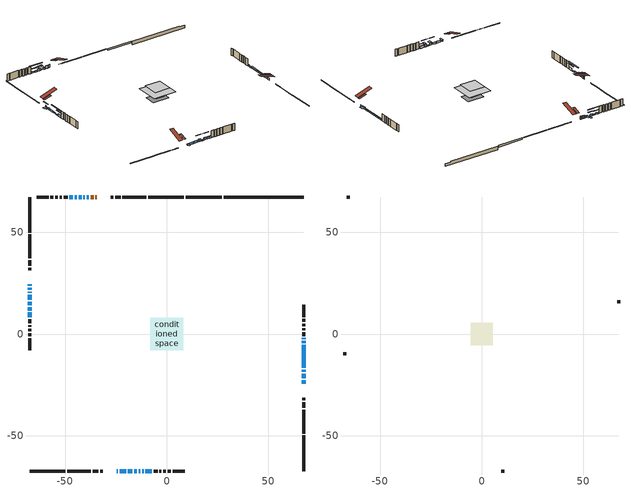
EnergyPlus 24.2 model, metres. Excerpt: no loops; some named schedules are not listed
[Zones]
conditioned space
 floor outside (Floor1 construction): -1.01,-1.01 -1.01,1.01 1.01,1.01 1.01,-1.01 z0.73
 floor adiabatic (Floor3 construction): -3.04,-3.04 -3.04,3.04 3.04,3.04 3.04,-3.04 z0.73
 floor adiabatic (AdiabaticFloorConstruction): -8.07,-8.07 -8.07,8.07 8.07,8.07 8.07,-8.07 z3.17
 floor foundation (Slab1 construction): -5.82,-4.01 -5.82,4.01 5.82,4.01 5.82,-4.01 z-1.92
 floor foundation (Slab2 construction): -3.04,-3.04 -3.04,3.04 3.04,3.04 3.04,-3.04 z-0.37
 wall outside (RimJoist1 construction): 8.34,67.34 -9.16,67.34 / -67.34,-67.34 -49.85,-67.34 / -67.34,67.34 -67.34,49.85 / 67.34,-67.34 67.34,-49.85 z0.73:1.03
 wall outside (RimJoist2 construction): -10.09,67.34 -21.76,67.34 / -48.92,-67.34 -37.25,-67.34 / -67.34,48.92 -67.34,37.25 / 67.34,-48.92 67.34,-37.25 z0.73:1.03
 wall outside (RimJoist4 construction): -22.68,67.34 -25.4,67.34 / -36.32,-67.34 -33.6,-67.34 / -67.34,36.32 -67.34,33.6 / 67.34,-36.32 67.34,-33.6 z0.73:1.03
 wall outside (RimJoist6 construction): -26.33,67.34 -27.58,67.34 / -32.68,-67.34 -31.43,-67.34 / -67.34,32.68 -67.34,31.43 / 67.34,-32.68 67.34,-31.43 z0.73:1.03
 wall outside (AdiabaticWallConstruction 1): -34.45,67.34 -35.06,67.34 / -35.99,67.34 -37.37,67.34 z0.73:2.76
 wall outside (AdiabaticWallConstruction): -24.56,-67.34 -23.99,-67.34 / -67.34,15.91 -67.34,14.18 / -46.2,67.34 -47.83,67.34 z0.73:1.65; -23.07,-67.34 -20,-67.34 / 67.34,-24.55 67.34,-22.65 / -19.07,-67.34 -16.88,-67.34 / -41.9,67.34 -43.23,67.34 / 67.34,-4.43 67.34,-3.39 / 67.34,-2.46 67.34,-1.92 z0.73:1.95; -67.34,24.55 -67.34,23.74 z0.73:2.26; -67.34,22.81 -67.34,21.74 z0.73:1.8; -38.29,67.34 -39.26,67.34 z0.73:1.75; -40.19,67.34 -40.98,67.34 z0.73:1.04; 67.34,-21.72 67.34,-19.56 z0.73:2.13; -67.34,20.82 -67.34,20.2 z0.73:2.1; -67.34,19.28 -67.34,16.84 z0.73:1.7; 67.34,-18.63 67.34,-17.56 / -44.16,67.34 -45.28,67.34 z0.73:1.49; 67.34,-16.64 67.34,-5.36 z0.73:1.57; -15.95,-67.34 -14.73,-67.34 / -12.01,-67.34 -11.4,-67.34 z0.73:2.36; -67.34,13.26 -67.34,11.53 / -13.81,-67.34 -12.94,-67.34 z0.73:1.39; -10.48,-67.34 -7.43,-67.34 z0.73:2.2; -67.34,10.6 -67.34,8.21 z0.73:2.25
 wall outside (Wall1 construction): -48.76,67.34 -50.73,67.34 / -6.5,-67.34 -4.53,-67.34 / -67.34,7.29 -67.34,5.32 / 67.34,-0.99 67.34,0.98 z0.73:5.61
 wall outside (Wall2 construction): -51.66,67.34 -52.58,67.34 / -3.61,-67.34 -2.68,-67.34 / -67.34,4.39 -67.34,3.47 / 67.34,1.9 67.34,2.83 z0.73:5.61
 wall outside (Wall3 construction): -53.51,67.34 -54.78,67.34 / -1.75,-67.34 -0.48,-67.34 / -67.34,2.54 -67.34,1.27 / 67.34,3.76 67.34,5.03 z0.73:5.61
 wall outside (Wall4 construction): -55.71,67.34 -57.16,67.34 / 0.45,-67.34 1.9,-67.34 / -67.34,0.34 -67.34,-1.11 / 67.34,5.96 67.34,7.41 z0.73:5.61
 wall outside (Wall5 construction): -58.09,67.34 -64.01,67.34 / 2.83,-67.34 8.75,-67.34 / -67.34,-2.04 -67.34,-7.96 / 67.34,8.34 67.34,14.26 z0.73:5.61
 wall foundation (FoundationWall1 construction): 28.03,67.34,-1.92 28.03,67.34,0.52 63.41,67.34,0.52 63.41,67.34,-0.13 67.34,67.34,-0.13 67.34,67.34,-1.92
 wall foundation (FoundationWall2 construction): 27.1,67.34 9.27,67.34 z-0.37:0.73
 window (WindowConstruction 18): -24.55,-67.34 -24,-67.34 z0.73:1.64
 window (WindowConstruction 3): -23.07,-67.34 -20,-67.34 z0.73:1.95
 window (WindowConstruction 4): -67.34,24.55 -67.34,23.74 z0.73:2.25
 window (WindowConstruction 5): -67.34,22.81 -67.34,21.74 z0.73:1.8
 window (WindowConstruction 6): -38.29,67.34 -39.26,67.34 z0.73:1.74
 window (WindowConstruction 7): -40.19,67.34 -40.98,67.34 z0.73:1.03
 window (WindowConstruction 8): 67.34,-24.55 67.34,-22.65 z0.73:1.95
 window (WindowConstruction 9): 67.34,-21.72 67.34,-19.56 z0.73:2.13
 window (WindowConstruction 10): -19.07,-67.34 -16.88,-67.34 z0.73:1.95
 window (WindowConstruction 19): -67.34,20.82 -67.34,20.21 z0.73:2.1
 window (WindowConstruction 11): -67.34,19.28 -67.34,16.84 z0.73:1.7
 window (WindowConstruction 12): -67.34,15.91 -67.34,14.18 z0.73:1.64
 window (WindowConstruction 13): -41.91,67.34 -43.23,67.34 z0.73:1.95
 window (WindowConstruction 14): 67.34,-18.63 67.34,-17.57 z0.73:1.49
 window (WindowConstruction 15): 67.34,-16.64 67.34,-5.36 z0.73:1.57
 window (WindowConstruction 16): 67.34,-4.43 67.34,-3.39 z0.73:1.95
 window (WindowConstruction 17): 67.34,-2.46 67.34,-1.92 z0.73:1.95
 window (WindowConstruction 20): -15.95,-67.34 -14.73,-67.34 z0.73:2.35
 window (WindowConstruction 22): -44.16,67.34 -45.28,67.34 z0.73:1.49
 window (WindowConstruction 23): -67.34,13.25 -67.34,11.53 z0.73:1.39
 window (WindowConstruction 24): -13.81,-67.34 -12.94,-67.34 z0.73:1.39
 window (WindowConstruction 21): -12.01,-67.34 -11.4,-67.34 z0.73:2.35
 window (WindowConstruction): -46.21,67.34 -47.83,67.34 z0.73:1.64
 window (WindowConstruction 1): -10.48,-67.34 -7.43,-67.34 z0.73:2.2
 window (WindowConstruction 2): -67.34,10.6 -67.34,8.21 z0.73:2.25
 door (Door): -34.45,67.34 -35.06,67.34 z0.73:2.76
 door (Door 1): -35.99,67.34 -37.37,67.34 z0.73:2.76
 ceiling adiabatic (AdiabaticFloorConstruction): 8.07,-8.07 8.07,8.07 -8.07,8.07 -8.07,-8.07 z3.17
 roof outside (Roof2 construction): -33.53,67.34,5.61 -33.53,62.42,7.25 -32.23,62.42,7.25 -32.23,67.34,5.61; -25.48,-67.34,5.61 -25.48,-62.42,7.25 -26.78,-62.42,7.25 -26.78,-67.34,5.61; -67.34,25.48,5.61 -62.42,25.48,7.25 -62.42,26.78,7.25 -67.34,26.78,5.61; 67.34,-25.48,5.61 62.42,-25.48,7.25 62.42,-26.78,7.25 67.34,-26.78,5.61
attic - vented
 floor to conditioned space (Floor2 construction Reversed): -5.43,-5.43 -5.43,5.43 5.43,5.43 5.43,-5.43 z5.61
 wall outside (Wall6 construction): -64.94,67.34 -66.42,67.34 / 9.68,-67.34 11.15,-67.34 / -67.34,-8.89 -67.34,-10.37 / 67.34,15.19 67.34,16.66 z0.73:5.61
 roof outside (Roof1 construction): -31.3,67.34,5.61 -31.3,56.76,9.13 -28.51,56.76,9.13 -28.51,67.34,5.61; -27.71,-67.34,5.61 -27.71,-56.76,9.13 -30.5,-56.76,9.13 -30.5,-67.34,5.61; -67.34,27.71,5.61 -56.76,27.71,9.13 -56.76,30.5,9.13 -67.34,30.5,5.61; 67.34,-27.71,5.61 56.76,-27.71,9.13 56.76,-30.5,9.13 67.34,-30.5,5.61
shading: -23.85,-67.34 -24.7,-67.34 -24.7,-69.79 -23.85,-69.79 z1.79; -67.34,21.8 -67.34,26.49 -67.76,26.49 -67.76,21.8 z4.19; -67.34,21.53 -67.34,23.02 -70.4,23.02 -70.4,21.53 z2.01; -39.47,67.34 -38.08,67.34 -38.08,70.4 -39.47,70.4 z1.96; -41.19,67.34 -39.98,67.34 -39.98,70.4 -41.19,70.4 z1.25; 67.34,-19.47 67.34,-21.81 69.79,-21.81 69.79,-19.47 z2.22; -67.34,20.06 -67.34,20.96 -69.79,20.96 -69.79,20.06 z2.25; -67.34,16.75 -67.34,19.37 -67.64,19.37 -67.64,16.75 z1.79; -67.34,14.09 -67.34,16 -67.64,16 -67.64,14.09 z1.74; -45.17,67.34 -39.97,67.34 -39.97,67.76 -45.17,67.76 z3.89; 67.34,-17.27 67.34,-18.93 67.77,-18.93 67.77,-17.27 z1.79; 67.34,-5.06 67.34,-16.94 67.77,-16.94 67.77,-5.06 z1.87; -14.58,-67.34 -16.1,-67.34 -16.1,-69.44 -14.58,-69.44 z2.5; -49.54,67.34 -39.9,67.34 -39.9,67.76 -49.54,67.76 z5.75; -67.34,7.27 -67.34,17.52 -67.76,17.52 -67.76,7.27 z5.65; -8.68,-67.34 -18.07,-67.34 -18.07,-67.76 -8.68,-67.76 z5.65; -11.22,-67.34 -12.19,-67.34 -12.19,-69.79 -11.22,-69.79 z2.53; -49.77,67.34 -44.27,67.34 -44.27,67.76 -49.77,67.76 z3.58; -7.28,-67.34 -10.62,-67.34 -10.62,-69.79 -7.28,-69.79 z2.35; -67.34,6.28 -67.34,12.54 -67.76,12.54 -67.76,6.28 z4.19
[Building]
Building 1: Terrain=Suburbs
[Site:Location]
Ottawa Intl AP_ON: Latitude {deg}=45.32; Longitude {deg}=-75.67; Time Zone {hr}=-5; Elevation {m}=115; Keep Site Location Information=Yes
[Site:GroundTemperature:Shallow]
1.18808, -1.19398, -1.38475, -0.254337, 4.28362, 8.80044, 12.7163, 15.1969, 15.4076, 13.3901, 9.57408, 5.19582
[Site:WaterMainsTemperature]
Calculation Method=Schedule; Temperature Schedule=mains temperature schedule
[Material] Roughness=Rough; Thermal Absorptance=0.9
Name | Thickness {m} | Conductivity {W/m-K} | Density {kg/m3} | Specific Heat {J/kg-K} | Solar Absorptance | Visible Absorptance
asphalt or fiberglass shingles | 0.00635 | 0.162714 | 1121.4 | 1465.45 | 0.4 | 0.4
ceiling loosefill ins | 0.169333 | 0.0480833 | 16.02 | 1046.75 | 0.7 | 0.7
ceiling stud and cavity | 0.1397 | 0.0929007 | 65.682 | 1177.47 | 0.7 | 0.7
concrete 4.0 in. | 0.1016 | 1.803125 | 2242.8 | 837.4 | 0.7 | 0.7
concrete 8.0 in. | 0.2032 | 1.803125 | 2242.8 | 837.4 | 0.7 | 0.7
door material | 0.04445 | 0.053851 | 512.64 | 1214.23 | 0.7 | 0.7
door material 1 | 0.04445 | 0.188738 | 512.64 | 1214.23 | 0.7 | 0.7
exterior vertical ins | 0.0148063 | 0.029427 | 32.04 | 1214.23 | 0.7 | 0.7
exterior vertical ins 1 | 0.0108297 | 0.029427 | 32.04 | 1214.23 | 0.7 | 0.7
floor covering | 0.0127 | 0.0433444 | 54.468 | 1339.84 | 0.6 | 0.6
floor covering 1 | 0.0127 | 9.015625 | 54.468 | 1339.84 | 0.6 | 0.6
floor rigid ins; wall rigid ins | 0.512978 | 0.029427 | 32.04 | 1214.23 | 0.7 | 0.7
floor stud and cavity | 0.1397 | 0.528223 | 92.3553 | 1139.71 | 0.7 | 0.7
floor stud and cavity 1 | 0.0889 | 0.340671 | 50.32683 | 1063.81 | 0.7 | 0.7
floor stud and cavity 2 | 0.1397 | 1.75129 | 37.0049 | 1207.88 | 0.7 | 0.7
furniture material conditioned space 1 | 0.1524 | 0.115458 | 640.8 | 1214.23 | 0.6 | 0.6
gypsum board | 0.0127 | 0.160291 | 801 | 837.4 | 0.6 | 0.6
gypsum board 1 | 0.0127 | 0.160291 | 801 | 837.4 | 0.7 | 0.7
osb sheathing 0.5 in. | 0.0127 | 0.115458 | 512.64 | 1214.23 | 0.7 | 0.7
osb sheathing 0.75 in. | 0.01905 | 0.115458 | 512.64 | 1214.23 | 0.7 | 0.7
osb sheathing 2.0 in. | 0.0508 | 0.115458 | 512.64 | 1214.23 | 0.7 | 0.7
rim joist rigid ins | 0.051816 | 0.029427 | 32.04 | 1214.23 | 0.7 | 0.7
rim joist stud and cavity | 0.0508 | 0.308293 | 125.044 | 1163.47 | 0.6 | 0.6
rim joist stud and cavity 1 | 0.0508 | 0.0296634 | 125.044 | 1163.47 | 0.6 | 0.6
rim joist stud and cavity 2 | 0.0508 | 0.103237 | 50.32683 | 1063.81 | 0.6 | 0.6
rim joist stud and cavity 3 | 0.0508 | 0.182071 | 50.32683 | 1063.81 | 0.6 | 0.6
roof stud and cavity | 0.2032 | 0.116239 | 78.34581 | 1123.46 | 0.7 | 0.7
wall stud and cavity | 0.1397 | 0.0828166 | 139.0536 | 1170.24 | 0.7 | 0.7
wall stud and cavity 1 | 0.1397 | 0.0981912 | 139.0536 | 1170.24 | 0.7 | 0.7
wall stud and cavity 2 | 0.1397 | 0.104256 | 139.0536 | 1170.24 | 0.7 | 0.7
wall stud and cavity 3 | 0.1397 | 0.092254 | 139.0536 | 1170.24 | 0.7 | 0.7
wall stud and cavity 4 | 0.1397 | 0.0933394 | 139.0536 | 1170.24 | 0.7 | 0.7
wall stud and cavity 5 | 0.0889 | 6.1454 | 50.32683 | 1063.81 | 0.6 | 0.6
wall stud and cavity 6 | 0.0889 | 0.380278 | 52.3479 | 1209.89 | 0.7 | 0.7
wall stud and cavity 7 | 0.0889 | 0.391764 | 83.0341 | 1211.67 | 0.7 | 0.7
wood siding | 0.0254 | 0.102417 | 544.68 | 1172.36 | 0.4 | 0.4
wood siding 1 | 0.00254 | 0.102417 | 544.68 | 1172.36 | 0.4 | 0.4
wood siding 2; wood siding 3; wood siding 4 | 0.0254 | 0.102417 | 544.68 | 1172.36 | 0.7 | 0.7
[WindowMaterial:SimpleGlazingSystem]
Name | U-Factor {W/m2-K} | Solar Heat Gain Coefficient
WindowMaterial | 2.875907 | 0.49
WindowMaterial 1 | 2.7913 | 0.7
WindowMaterial 10 | 2.94291 | 0.59
WindowMaterial 11 | 4.465747 | 0.66
WindowMaterial 12 | 4.83538 | 0.64
WindowMaterial 13 | 3.01388 | 0.51
WindowMaterial 14 | 4.77747 | 0.64
WindowMaterial 15 | 2.7913 | 0.63
WindowMaterial 16 | 4.414645 | 0.66
WindowMaterial 17 | 4.97733 | 0.63
WindowMaterial 18 | 3.04227 | 0.45
WindowMaterial 19 | 5.482109 | 0.71
WindowMaterial 2 | 3.03546 | 0.65
WindowMaterial 20 | 5.51845 | 0.71
WindowMaterial 21 | 4.9603 | 0.59
WindowMaterial 22 | 4.962572 | 0.58
WindowMaterial 3 | 2.790737 | 0.7
WindowMaterial 4 | 2.89748 | 0.55
WindowMaterial 5 | 5.073293 | 0.61
WindowMaterial 6 | 4.99494 | 0.59
WindowMaterial 7 | 4.77747 | 0.58
WindowMaterial 8 | 2.77825 | 0.54
WindowMaterial 9 | 1.855 | 0.65
[Construction]
AdiabaticFloorConstruction: floor stud and cavity 2, floor rigid ins, osb sheathing 0.75 in., floor covering
AdiabaticWallConstruction: wood siding 3, wall rigid ins, wall stud and cavity 6, gypsum board
AdiabaticWallConstruction 1: wood siding 4, wall rigid ins, wall stud and cavity 6, gypsum board
Door: door material
Door 1: door material 1
Floor1 construction: floor stud and cavity, osb sheathing 0.75 in., floor covering
Floor2 construction Reversed: gypsum board, ceiling stud and cavity, ceiling loosefill ins
Floor3 construction: floor stud and cavity 1, floor covering 1
FoundationWall1 construction; FoundationWall2 construction: concrete 8.0 in., gypsum board 1
furniture construction conditioned space 1: furniture material conditioned space 1
PartitionWallConstruction: gypsum board, wall stud and cavity 7, gypsum board
RimJoist1 construction: wood siding 2, rim joist rigid ins, osb sheathing 2.0 in., rim joist stud and cavity
RimJoist2 construction: wood siding 2, osb sheathing 2.0 in., rim joist stud and cavity 1
RimJoist4 construction: wood siding 2, rim joist stud and cavity 2
RimJoist6 construction: wood siding 2, rim joist stud and cavity 3
Roof1 construction: asphalt or fiberglass shingles
Roof2 construction: asphalt or fiberglass shingles, osb sheathing 0.75 in., roof stud and cavity, gypsum board
Slab1 construction; Slab2 construction: concrete 4.0 in.
Wall1 construction: wood siding, osb sheathing 0.5 in., wall stud and cavity, gypsum board
Wall2 construction: wood siding, osb sheathing 0.5 in., wall stud and cavity 1, gypsum board
Wall3 construction: wood siding, osb sheathing 0.5 in., wall stud and cavity 2, gypsum board
Wall4 construction: wood siding, osb sheathing 0.5 in., wall stud and cavity 3, gypsum board
Wall5 construction: wood siding, osb sheathing 0.5 in., wall stud and cavity 4, gypsum board
Wall6 construction: wood siding 1, wall stud and cavity 5
WindowConstruction: WindowMaterial
WindowConstruction 1: WindowMaterial 1
WindowConstruction 10: WindowMaterial 10
WindowConstruction 11: WindowMaterial 11
WindowConstruction 12: WindowMaterial 12
WindowConstruction 13: WindowMaterial 13
WindowConstruction 14: WindowMaterial 14
WindowConstruction 15: WindowMaterial 15
WindowConstruction 16: WindowMaterial 16
WindowConstruction 17: WindowMaterial 17
WindowConstruction 18: WindowMaterial 18
WindowConstruction 19: WindowMaterial 19
WindowConstruction 2: WindowMaterial 2
WindowConstruction 20; WindowConstruction 21: WindowMaterial 20
WindowConstruction 22: WindowMaterial 21
WindowConstruction 23; WindowConstruction 24: WindowMaterial 22
WindowConstruction 3: WindowMaterial 3
WindowConstruction 4: WindowMaterial 4
WindowConstruction 5: WindowMaterial 5
WindowConstruction 6: WindowMaterial 6
WindowConstruction 7: WindowMaterial 7
WindowConstruction 8: WindowMaterial 8
WindowConstruction 9: WindowMaterial 9
[Zone] Multiplier=1; Part of Total Floor Area=Yes
Name | Volume {m3}
attic - vented | 67.6259
conditioned space | 863.1
[Space]
Name | Zone | Volume {m3}
attic - vented 1 | attic - vented | 67.6259
conditioned space 1 | conditioned space | 863.1
[ZoneInfiltration:EffectiveLeakageArea]
infil attic - vented 1: Zone or Space=attic - vented 1; Schedule=Always On Discrete; Effective Air Leakage Area {cm2}=4971.79; Stack Coefficient=0.000584454; Wind Coefficient=1.63341e-05
[ZoneMixing]
whole house fan mix: Zone or Space=attic - vented; Schedule=Always On Continuous; Design Flow Rate Calculation Method=Flow/Zone; Design Flow Rate {m3/s}=0; Source Zone or Space=conditioned space
[SurfaceProperty:ExposedFoundationPerimeter] Exposed Perimeter Calculation Method=TotalExposedPerimeter
Name | Total Exposed Perimeter {m}
Slab1 | 39.319
Slab2 | 17.831
[InternalMass] Zone or ZoneList=conditioned space; Space or SpaceList=conditioned space 1
Name | Construction | Surface Area {m2}
furniture mass conditioned space 1 | furniture construction conditioned space 1 | 172.78
partition wall mass | PartitionWallConstruction | 394.88
[Lights]
interior lighting: Zone or ZoneList or Space or SpaceList=conditioned space 1; Schedule=interior lighting schedule; Design Level Calculation Method=LightingLevel; Lighting Level {W}=343.2; Return Air Fraction=0; Fraction Radiant=0.6; Fraction Visible=0.2; Fraction Replaceable=1
[People]
occupants: Zone or ZoneList or Space or SpaceList=conditioned space 1; Number of People Schedule=occupants schedule; Number of People Calculation Method=People; Number of People=3; Fraction Radiant=0.314171; Sensible Heat Fraction=0.56303; Activity Level Schedule=occupants activity schedule; Carbon Dioxide Generation Rate {m3/s-W}=0; Enable ASHRAE 55 Comfort Warnings=No; Mean Radiant Temperature Calculation Type=EnclosureAveraged
[ElectricEquipment] Zone or ZoneList or Space or SpaceList=conditioned space 1; Design Level Calculation Method=EquipmentLevel
Name | Schedule | Design Level {W} | Fraction Latent | Fraction Radiant | Fraction Lost
clothes dryer | clothes dryer schedule | 140.772 | 0.015 | 0.081 | 0.85
clothes washer | clothes washer schedule | 32.1985 | 0.03 | 0.162 | 0.7
cooking range | cooking range schedule | 215.147 | 0.08 | 0.432 | 0.2
dishwasher | dishwasher schedule | 66.8632 | 0.3 | 0.18 | 0.4
fridge | fridge schedule | 72.9452 | 0 | 0.6 | 0
mech vent house fan | mech vent house fan schedule | 0.95 | 0 | 0 | 1
mech vent house fan cfis | mech vent house fan cfis schedule | 0 | 0 | 0 | 0
misc plug loads | misc plug loads schedule | 494.7 | 0.045 | 0.513 | 0.1
whole house fan | Always On Discrete | 0 | 0 | 0 | 1
[OtherEquipment] Zone or ZoneList or Space or SpaceList=conditioned space 1; Design Level Calculation Method=EquipmentLevel
Name | Fuel Type | Schedule | Design Level {W} | Fraction Latent | Fraction Radiant | Fraction Lost
clothes dryer 1 | Electricity | clothes dryer schedule | 0 | 0.015 | 0.081 | 0.85
cooking range 1 | Electricity | cooking range schedule | 0 | 0.08 | 0.432 | 0.2
general water use latent | None | general water use schedule | 62.594 | 1 | 0 | 0
general water use sensible | None | general water use schedule | -61.6891 | 0 | 0.6 | 0
mech vent house fan latent load | None | Always On Discrete | 0 | 1 | 0 | 0
mech vent house fan sensible load | None | Always On Discrete | 0 | 0 | 0 | 0
water heater energy adjustment1 | NaturalGas | Always On Discrete | 0.01 | 0 | 0 | 1
[ZoneInfiltration:DesignFlowRate] Zone or ZoneList or Space or SpaceList=conditioned space 1; Schedule=Always On Discrete; Design Flow Rate Calculation Method=Flow/Zone; Design Flow Rate {m3/s}=0
infil flow; natural vent flow; whole house fan flow
[Foundation:Kiva] Initial Indoor Air Temperature {C}=20; Wall Depth Below Slab {m}=0.2032; Custom Block X Position 1 {m}=0.2159; Custom Block Z Position 1 {m}=0
Name | Wall Height Above Grade {m} | Custom Block Material Name 1 | Custom Block Depth 1 {m}
Foundation Kiva 1 | 0.519989 | exterior vertical ins | 2.43998
Foundation Kiva 2 | 0.729996 | exterior vertical ins 1 | 1.09999
[Foundation:Kiva:Settings]
Soil Conductivity {W/m-K}=0.849921; Soil Density {kg/m3}=1842.3; Soil Specific Heat {J/kg-K}=418.7; Ground Solar Absorptivity=0.9; Ground Thermal Absorptivity=0.9; Ground Surface Roughness {m}=0.03; Far-Field Width {m}=40; Deep-Ground Boundary Condition=ZeroFlux; Deep-Ground Depth {m}=40; Minimum Cell Dimension {m}=0.2; Maximum Cell Growth Coefficient=3; Simulation Timestep=Timestep
[Exterior:Lights]
exterior lighting: Schedule=exterior lighting schedule; Design Level {W}=75.6
[Schedule:Constant]
Name | Hourly Value
Always On Continuous; mech vent house fan schedule; mech vent house fan cfis schedule; Always On Discrete | 1
occupants activity schedule | 117.228
fridge schedule | 0
[Schedule:Week:Daily]
interior lighting schedule Week Rule - Jan1-Jan27: interior lighting schedule day, interior lighting schedule day, interior lighting schedule day, interior lighting schedule day, interior lighting schedule day, interior lighting schedule day, interior lighting schedule day, interior lighting schedule default day, interior lighting schedule default day, interior lighting schedule default day, interior lighting schedule default day, interior lighting schedule default day
interior lighting schedule Week Rule - Jan28-Feb3: interior lighting schedule day, interior lighting schedule day, interior lighting schedule day, interior lighting schedule day, interior lighting schedule day 1, interior lighting schedule day 1, interior lighting schedule day 1, interior lighting schedule default day, interior lighting schedule default day, interior lighting schedule default day, interior lighting schedule default day, interior lighting schedule default day
interior lighting schedule Week Rule - Feb4-Feb24: interior lighting schedule day 1, interior lighting schedule day 1, interior lighting schedule day 1, interior lighting schedule day 1, interior lighting schedule day 1, interior lighting schedule day 1, interior lighting schedule day 1, interior lighting schedule default day, interior lighting schedule default day, interior lighting schedule default day, interior lighting schedule default day, interior lighting schedule default day
interior lighting schedule Week Rule - Feb25-Mar3: interior lighting schedule day 1, interior lighting schedule day 1, interior lighting schedule day 1, interior lighting schedule day 1, interior lighting schedule day 2, interior lighting schedule day 2, interior lighting schedule day 2, interior lighting schedule default day, interior lighting schedule default day, interior lighting schedule default day, interior lighting schedule default day, interior lighting schedule default day
interior lighting schedule Week Rule - Mar4-Mar31: interior lighting schedule day 2, interior lighting schedule day 2, interior lighting schedule day 2, interior lighting schedule day 2, interior lighting schedule day 2, interior lighting schedule day 2, interior lighting schedule day 2, interior lighting schedule default day, interior lighting schedule default day, interior lighting schedule default day, interior lighting schedule default day, interior lighting schedule default day
interior lighting schedule Week Rule - Apr1-Apr28: interior lighting schedule day 3, interior lighting schedule day 3, interior lighting schedule day 3, interior lighting schedule day 3, interior lighting schedule day 3, interior lighting schedule day 3, interior lighting schedule day 3, interior lighting schedule default day, interior lighting schedule default day, interior lighting schedule default day, interior lighting schedule default day, interior lighting schedule default day
interior lighting schedule Week Rule - Apr29-May5: interior lighting schedule day 3, interior lighting schedule day 3, interior lighting schedule day 4, interior lighting schedule day 4, interior lighting schedule day 4, interior lighting schedule day 4, interior lighting schedule day 4, interior lighting schedule default day, interior lighting schedule default day, interior lighting schedule default day, interior lighting schedule default day, interior lighting schedule default day
interior lighting schedule Week Rule - May6-May26: interior lighting schedule day 4, interior lighting schedule day 4, interior lighting schedule day 4, interior lighting schedule day 4, interior lighting schedule day 4, interior lighting schedule day 4, interior lighting schedule day 4, interior lighting schedule default day, interior lighting schedule default day, interior lighting schedule default day, interior lighting schedule default day, interior lighting schedule default day
interior lighting schedule Week Rule - May27-Jun2: interior lighting schedule day 4, interior lighting schedule day 4, interior lighting schedule day 4, interior lighting schedule day 4, interior lighting schedule day 4, interior lighting schedule day 5, interior lighting schedule day 5, interior lighting schedule default day, interior lighting schedule default day, interior lighting schedule default day, interior lighting schedule default day, interior lighting schedule default day
interior lighting schedule Week Rule - Jun3-Jun30: interior lighting schedule day 5, interior lighting schedule day 5, interior lighting schedule day 5, interior lighting schedule day 5, interior lighting schedule day 5, interior lighting schedule day 5, interior lighting schedule day 5, interior lighting schedule default day, interior lighting schedule default day, interior lighting schedule default day, interior lighting schedule default day, interior lighting schedule default day
interior lighting schedule Week Rule - Jul1-Jul28: interior lighting schedule day 6, interior lighting schedule day 6, interior lighting schedule day 6, interior lighting schedule day 6, interior lighting schedule day 6, interior lighting schedule day 6, interior lighting schedule day 6, interior lighting schedule default day, interior lighting schedule default day, interior lighting schedule default day, interior lighting schedule default day, interior lighting schedule default day
interior lighting schedule Week Rule - Jul29-Aug4: interior lighting schedule day 6, interior lighting schedule day 6, interior lighting schedule day 6, interior lighting schedule day 7, interior lighting schedule day 7, interior lighting schedule day 7, interior lighting schedule day 7, interior lighting schedule default day, interior lighting schedule default day, interior lighting schedule default day, interior lighting schedule default day, interior lighting schedule default day
interior lighting schedule Week Rule - Aug5-Aug25: interior lighting schedule day 7, interior lighting schedule day 7, interior lighting schedule day 7, interior lighting schedule day 7, interior lighting schedule day 7, interior lighting schedule day 7, interior lighting schedule day 7, interior lighting schedule default day, interior lighting schedule default day, interior lighting schedule default day, interior lighting schedule default day, interior lighting schedule default day
interior lighting schedule Week Rule - Aug26-Sep1: interior lighting schedule day 7, interior lighting schedule day 7, interior lighting schedule day 7, interior lighting schedule day 7, interior lighting schedule day 7, interior lighting schedule day 7, interior lighting schedule day 8, interior lighting schedule default day, interior lighting schedule default day, interior lighting schedule default day, interior lighting schedule default day, interior lighting schedule default day
interior lighting schedule Week Rule - Sep2-Sep29: interior lighting schedule day 8, interior lighting schedule day 8, interior lighting schedule day 8, interior lighting schedule day 8, interior lighting schedule day 8, interior lighting schedule day 8, interior lighting schedule day 8, interior lighting schedule default day, interior lighting schedule default day, interior lighting schedule default day, interior lighting schedule default day, interior lighting schedule default day
interior lighting schedule Week Rule - Sep30-Oct6: interior lighting schedule day 8, interior lighting schedule day 9, interior lighting schedule day 9, interior lighting schedule day 9, interior lighting schedule day 9, interior lighting schedule day 9, interior lighting schedule day 9, interior lighting schedule default day, interior lighting schedule default day, interior lighting schedule default day, interior lighting schedule default day, interior lighting schedule default day
interior lighting schedule Week Rule - Oct7-Oct27: interior lighting schedule day 9, interior lighting schedule day 9, interior lighting schedule day 9, interior lighting schedule day 9, interior lighting schedule day 9, interior lighting schedule day 9, interior lighting schedule day 9, interior lighting schedule default day, interior lighting schedule default day, interior lighting schedule default day, interior lighting schedule default day, interior lighting schedule default day
interior lighting schedule Week Rule - Oct28-Nov3: interior lighting schedule day 9, interior lighting schedule day 9, interior lighting schedule day 9, interior lighting schedule day 9, interior lighting schedule day 10, interior lighting schedule day 10, interior lighting schedule day 10, interior lighting schedule default day, interior lighting schedule default day, interior lighting schedule default day, interior lighting schedule default day, interior lighting schedule default day
interior lighting schedule Week Rule - Nov4-Nov24: interior lighting schedule day 10, interior lighting schedule day 10, interior lighting schedule day 10, interior lighting schedule day 10, interior lighting schedule day 10, interior lighting schedule day 10, interior lighting schedule day 10, interior lighting schedule default day, interior lighting schedule default day, interior lighting schedule default day, interior lighting schedule default day, interior lighting schedule default day
interior lighting schedule Week Rule - Nov25-Dec1: interior lighting schedule day 10, interior lighting schedule day 10, interior lighting schedule day 10, interior lighting schedule day 10, interior lighting schedule day 10, interior lighting schedule day 10, interior lighting schedule day 11, interior lighting schedule default day, interior lighting schedule default day, interior lighting schedule default day, interior lighting schedule default day, interior lighting schedule default day
interior lighting schedule Week Rule - Dec2-Dec31: interior lighting schedule day 11, interior lighting schedule day 11, interior lighting schedule day 11, interior lighting schedule day 11, interior lighting schedule day 11, interior lighting schedule day 11, interior lighting schedule day 11, interior lighting schedule default day, interior lighting schedule default day, interior lighting schedule default day, interior lighting schedule default day, interior lighting schedule default day
occupants schedule Week Rule - Jan1-Dec31: occupants schedule day, occupants schedule day, occupants schedule day, occupants schedule day, occupants schedule day, occupants schedule day, occupants schedule day, occupants schedule default day, occupants schedule default day, occupants schedule default day, occupants schedule default day, occupants schedule default day
clothes dryer schedule Week Rule - Jan1-Dec31: clothes dryer schedule day, clothes dryer schedule day, clothes dryer schedule day, clothes dryer schedule day, clothes dryer schedule day, clothes dryer schedule day, clothes dryer schedule day, clothes dryer schedule default day, clothes dryer schedule default day, clothes dryer schedule default day, clothes dryer schedule default day, clothes dryer schedule default day
clothes washer schedule Week Rule - Jan1-Dec31: clothes washer schedule day, clothes washer schedule day, clothes washer schedule day, clothes washer schedule day, clothes washer schedule day, clothes washer schedule day, clothes washer schedule day, clothes washer schedule default day, clothes washer schedule default day, clothes washer schedule default day, clothes washer schedule default day, clothes washer schedule default day
cooking range schedule Week Rule - Jan1-Dec31: cooking range schedule day, cooking range schedule day, cooking range schedule day, cooking range schedule day, cooking range schedule day, cooking range schedule day, cooking range schedule day, cooking range schedule default day, cooking range schedule default day, cooking range schedule default day, cooking range schedule default day, cooking range schedule default day
dishwasher schedule Week Rule - Jan1-Dec31: dishwasher schedule day, dishwasher schedule day, dishwasher schedule day, dishwasher schedule day, dishwasher schedule day, dishwasher schedule day, dishwasher schedule day, dishwasher schedule default day, dishwasher schedule default day, dishwasher schedule default day, dishwasher schedule default day, dishwasher schedule default day
misc plug loads schedule Week Rule - Jan1-Dec31: misc plug loads schedule day, misc plug loads schedule day, misc plug loads schedule day, misc plug loads schedule day, misc plug loads schedule day, misc plug loads schedule day, misc plug loads schedule day, misc plug loads schedule default day, misc plug loads schedule default day, misc plug loads schedule default day, misc plug loads schedule default day, misc plug loads schedule default day
general water use schedule Week Rule - Jan1-Dec31: general water use schedule day, general water use schedule day, general water use schedule day, general water use schedule day, general water use schedule day, general water use schedule day, general water use schedule day, general water use schedule default day, general water use schedule default day, general water use schedule default day, general water use schedule default day, general water use schedule default day
exterior lighting schedule Week Rule - Jan1-Jan27: exterior lighting schedule day, exterior lighting schedule day, exterior lighting schedule day, exterior lighting schedule day, exterior lighting schedule day, exterior lighting schedule day, exterior lighting schedule day, exterior lighting schedule default day, exterior lighting schedule default day, exterior lighting schedule default day, exterior lighting schedule default day, exterior lighting schedule default day
[Schedule:Year]
interior lighting schedule: interior lighting schedule Week Rule - Jan1-Jan27, 1, 1, 1, 27, interior lighting schedule Week Rule - Jan28-Feb3, 1, 28, 2, 3, interior lighting schedule Week Rule - Feb4-Feb24, 2, 4, 2, 24, interior lighting schedule Week Rule - Feb25-Mar3, 2, 25, 3, 3, interior lighting schedule Week Rule - Mar4-Mar31, 3, 4, 3, 31, interior lighting schedule Week Rule - Apr1-Apr28, 4, 1, 4, 28, interior lighting schedule Week Rule - Apr29-May5, 4, 29, 5, 5, interior lighting schedule Week Rule - May6-May26, 5, 6, 5, 26, interior lighting schedule Week Rule - May27-Jun2, 5, 27, 6, 2, interior lighting schedule Week Rule - Jun3-Jun30, 6, 3, 6, 30, interior lighting schedule Week Rule - Jul1-Jul28, 7, 1, 7, 28, interior lighting schedule Week Rule - Jul29-Aug4, 7, 29, 8, 4, interior lighting schedule Week Rule - Aug5-Aug25, 8, 5, 8, 25, interior lighting schedule Week Rule - Aug26-Sep1, 8, 26, 9, 1, interior lighting schedule Week Rule - Sep2-Sep29, 9, 2, 9, 29, interior lighting schedule Week Rule - Sep30-Oct6, 9, 30, 10, 6, interior lighting schedule Week Rule - Oct7-Oct27, 10, 7, 10, 27, interior lighting schedule Week Rule - Oct28-Nov3, 10, 28, 11, 3, interior lighting schedule Week Rule - Nov4-Nov24, 11, 4, 11, 24, interior lighting schedule Week Rule - Nov25-Dec1, 11, 25, 12, 1, interior lighting schedule Week Rule - Dec2-Dec31, 12, 2, 12, 31
occupants schedule: occupants schedule Week Rule - Jan1-Dec31, 1, 1, 12, 31
clothes dryer schedule: clothes dryer schedule Week Rule - Jan1-Dec31, 1, 1, 12, 31
clothes washer schedule: clothes washer schedule Week Rule - Jan1-Dec31, 1, 1, 12, 31
cooking range schedule: cooking range schedule Week Rule - Jan1-Dec31, 1, 1, 12, 31
dishwasher schedule: dishwasher schedule Week Rule - Jan1-Dec31, 1, 1, 12, 31
misc plug loads schedule: misc plug loads schedule Week Rule - Jan1-Dec31, 1, 1, 12, 31
general water use schedule: general water use schedule Week Rule - Jan1-Dec31, 1, 1, 12, 31
exterior lighting schedule: exterior lighting schedule Week Rule - Jan1-Jan27, 1, 1, 1, 27, exterior lighting schedule Week Rule - Jan28-Feb3, 1, 28, 2, 3, exterior lighting schedule Week Rule - Feb4-Feb24, 2, 4, 2, 24, exterior lighting schedule Week Rule - Feb25-Mar3, 2, 25, 3, 3, exterior lighting schedule Week Rule - Mar4-Mar31, 3, 4, 3, 31, exterior lighting schedule Week Rule - Apr1-Apr28, 4, 1, 4, 28, exterior lighting schedule Week Rule - Apr29-May5, 4, 29, 5, 5, exterior lighting schedule Week Rule - May6-May26, 5, 6, 5, 26, exterior lighting schedule Week Rule - May27-Jun2, 5, 27, 6, 2, exterior lighting schedule Week Rule - Jun3-Jun30, 6, 3, 6, 30, exterior lighting schedule Week Rule - Jul1-Jul28, 7, 1, 7, 28, exterior lighting schedule Week Rule - Jul29-Aug4, 7, 29, 8, 4, exterior lighting schedule Week Rule - Aug5-Aug25, 8, 5, 8, 25, exterior lighting schedule Week Rule - Aug26-Sep1, 8, 26, 9, 1, exterior lighting schedule Week Rule - Sep2-Sep29, 9, 2, 9, 29, exterior lighting schedule Week Rule - Sep30-Oct6, 9, 30, 10, 6, exterior lighting schedule Week Rule - Oct7-Oct27, 10, 7, 10, 27, exterior lighting schedule Week Rule - Oct28-Nov3, 10, 28, 11, 3, exterior lighting schedule Week Rule - Nov4-Nov24, 11, 4, 11, 24, exterior lighting schedule Week Rule - Nov25-Dec1, 11, 25, 12, 1, exterior lighting schedule Week Rule - Dec2-Dec31, 12, 2, 12, 31
[Schedule:Compact]
mains temperature schedule: Through: 01/01, For: AllDays, Until: 24:00, 5.98056, Through: 01/02, For: AllDays, Until: 24:00, 5.90111, Through: 01/03, For: AllDays, Until: 24:00, 5.82222, Through: 01/04, For: AllDays, Until: 24:00, 5.74556, Through: 01/05, For: AllDays, Until: 24:00, 5.66944, Through: 01/06, For: AllDays, Until: 24:00, 5.595, Through: 01/07, For: AllDays, Until: 24:00, 5.52222, Through: 01/08, For: AllDays, Until: 24:00, 5.45, Through: 01/09, For: AllDays, Until: 24:00, 5.38, Through: 01/10, For: AllDays, Until: 24:00, 5.31111, Through: 01/11, For: AllDays, Until: 24:00, 5.24333, Through: 01/12, For: AllDays, Until: 24:00, 5.17778, Through: 01/13, For: AllDays, Until: 24:00, 5.11333, Through: 01/14, For: AllDays, Until: 24:00, 5.05, Through: 01/15, For: AllDays, Until: 24:00, 4.98833, Through: 01/16, For: AllDays, Until: 24:00, 4.92889, Through: 01/17, For: AllDays, Until: 24:00, 4.87, Through: 01/18, For: AllDays, Until: 24:00, 4.81333, Through: 01/19, For: AllDays, Until: 24:00, 4.75833, Through: 01/20, For: AllDays, Until: 24:00, 4.70444, Through: 01/21, For: AllDays, Until: 24:00, 4.65278, Through: 01/22, For: AllDays, Until: 24:00, 4.60222, Through: 01/23, For: AllDays, Until: 24:00, 4.55333, Through: 01/24, For: AllDays, Until: 24:00, 4.50667, Through: 01/25, For: AllDays, Until: 24:00, 4.46111, Through: 01/26, For: AllDays, Until: 24:00, 4.41722, Through: 01/27, For: AllDays, Until: 24:00, 4.37556, Through: 01/28, For: AllDays, Until: 24:00, 4.335, Through: 01/29, For: AllDays, Until: 24:00, 4.29667, Through: 01/30, For: AllDays, Until: 24:00, 4.26, Through: 01/31, For: AllDays, Until: 24:00, 4.225, Through: 02/01, For: AllDays, Until: 24:00, 4.19167, Through: 02/02, For: AllDays, Until: 24:00, 4.16, Through: 02/03, For: AllDays, Until: 24:00, 4.13056, Through: 02/04, For: AllDays, Until: 24:00, 4.10278, Through: 02/05, For: AllDays, Until: 24:00, 4.07667, Through: 02/06, For: AllDays, Until: 24:00, 4.05222, Through: 02/07, For: AllDays, Until: 24:00, 4.03, Through: 02/08, For: AllDays, Until: 24:00, 4.00889, Through: 02/09, For: AllDays, Until: 24:00, 3.99056, Through: 02/10, For: AllDays, Until: 24:00, 3.97333, Through: 02/11, For: AllDays, Until: 24:00, 3.95833, Through: 02/12, For: AllDays, Until: 24:00, 3.945, Through: 02/13, For: AllDays, Until: 24:00, 3.93333, Through: 02/14, For: AllDays, Until: 24:00, 3.92389, Through: 02/15, For: AllDays, Until: 24:00, 3.91611, Through: 02/16, For: AllDays, Until: 24:00, 3.91, Through: 02/17, For: AllDays, Until: 24:00, 3.90611, Through: 02/18, For: AllDays, Until: 24:00, 3.90389, Through: 02/19, For: AllDays, Until: 24:00, 3.90389, Through: 02/20, For: AllDays, Until: 24:00, 3.905, Through: 02/21, For: AllDays, Until: 24:00, 3.90889, Through: 02/22, For: AllDays, Until: 24:00, 3.91389, Through: 02/23, For: AllDays, Until: 24:00, 3.92111, Through: 02/24, For: AllDays, Until: 24:00, 3.93, Through: 02/25, For: AllDays, Until: 24:00, 3.94056, Through: 02/26, For: AllDays, Until: 24:00, 3.95333, Through: 02/27, For: AllDays, Until: 24:00, 3.96778, Through: 02/28, For: AllDays, Until: 24:00, 3.98444, Through: 03/01, For: AllDays, Until: 24:00, 4.00278, Through: 03/02, For: AllDays, Until: 24:00, 4.02278, Through: 03/03, For: AllDays, Until: 24:00, 4.04444, Through: 03/04, For: AllDays, Until: 24:00, 4.06833, Through: 03/05, For: AllDays, Until: 24:00, 4.09389, Through: 03/06, For: AllDays, Until: 24:00, 4.12111, Through: 03/07, For: AllDays, Until: 24:00, 4.15, Through: 03/08, For: AllDays, Until: 24:00, 4.18111, Through: 03/09, For: AllDays, Until: 24:00, 4.21333, Through: 03/10, For: AllDays, Until: 24:00, 4.24778, Through: 03/11, For: AllDays, Until: 24:00, 4.28389, Through: 03/12, For: AllDays, Until: 24:00, 4.32222, Through: 03/13, For: AllDays, Until: 24:00, 4.36167, Through: 03/14, For: AllDays, Until: 24:00, 4.40333, Through: 03/15, For: AllDays, Until: 24:00, 4.44611, Through: 03/16, For: AllDays, Until: 24:00, 4.49111, Through: 03/17, For: AllDays, Until: 24:00, 4.53722, Through: 03/18, For: AllDays, Until: 24:00, 4.58556, Through: 03/19, For: AllDays, Until: 24:00, 4.63556, Through: 03/20, For: AllDays, Until: 24:00, 4.68667, Through: 03/21, For: AllDays, Until: 24:00, 4.74, Through: 03/22, For: AllDays, Until: 24:00, 4.79444, Through: 03/23, For: AllDays, Until: 24:00, 4.85111, Through: 03/24, For: AllDays, Until: 24:00, 4.90889, Through: 03/25, For: AllDays, Until: 24:00, 4.96833, Through: 03/26, For: AllDays, Until: 24:00, 5.02944, Through: 03/27, For: AllDays, Until: 24:00, 5.09167, Through: 03/28, For: AllDays, Until: 24:00, 5.15556, Through: 03/29, For: AllDays, Until: 24:00, 5.22111, Through: 03/30, For: AllDays, Until: 24:00, 5.28833, Through: 03/31, For: AllDays, Until: 24:00, 5.35667, Through: 04/01, For: AllDays, Until: 24:00, 5.42667, Through: 04/02, For: AllDays, Until: 24:00, 5.49778, Through: 04/03, For: AllDays, Until: 24:00, 5.57056, Through: 04/04, For: AllDays, Until: 24:00, 5.64444, Through: 04/05, For: AllDays, Until: 24:00, 5.71944, Through: 04/06, For: AllDays, Until: 24:00, 5.79611, Through: 04/07, For: AllDays, Until: 24:00, 5.87444, Through: 04/08, For: AllDays, Until: 24:00, 5.95389, Through: 04/09, For: AllDays, Until: 24:00, 6.03389, Through: 04/10, For: AllDays, Until: 24:00, 6.11611, Through: 04/11, For: AllDays, Until: 24:00, 6.19889, Through: 04/12, For: AllDays, Until: 24:00, 6.28278, Through: 04/13, For: AllDays, Until: 24:00, 6.36833, Through: 04/14, For: AllDays, Until: 24:00, 6.45444, Through: 04/15, For: AllDays, Until: 24:00, 6.54222, Through: 04/16, For: AllDays, Until: 24:00, 6.63056, Through: 04/17, For: AllDays, Until: 24:00, 6.72056, Through: 04/18, For: AllDays, Until: 24:00, 6.81111, Through: 04/19, For: AllDays, Until: 24:00, 6.90278, Through: 04/20, For: AllDays, Until: 24:00, 6.99556, Through: 04/21, For: AllDays, Until: 24:00, 7.08889, Through: 04/22, For: AllDays, Until: 24:00, 7.18333, Through: 04/23, For: AllDays, Until: 24:00, 7.27889, Through: 04/24, For: AllDays, Until: 24:00, 7.375, Through: 04/25, For: AllDays, Until: 24:00, 7.47222, Through: 04/26, For: AllDays, Until: 24:00, 7.57, Through: 04/27, For: AllDays, Until: 24:00, 7.66889, Through: 04/28, For: AllDays, Until: 24:00, 7.76833, Through: 04/29, For: AllDays, Until: 24:00, 7.86833, Through: 04/30, For: AllDays, Until: 24:00, 7.96889, Through: 05/01, For: AllDays, Until: 24:00, 8.07056, Through: 05/02, For: AllDays, Until: 24:00, 8.17278, Through: 05/03, For: AllDays, Until: 24:00, 8.275, Through: 05/04, For: AllDays, Until: 24:00, 8.37833, Through: 05/05, For: AllDays, Until: 24:00, 8.48222, Through: 05/06, For: AllDays, Until: 24:00, 8.58667, Through: 05/07, For: AllDays, Until: 24:00, 8.69111, Through: 05/08, For: AllDays, Until: 24:00, 8.79667, Through: 05/09, For: AllDays, Until: 24:00, 8.90222, Through: 05/10, For: AllDays, Until: 24:00, 9.00833, Through: 05/11, For: AllDays, Until: 24:00, 9.11444, Through: 05/12, For: AllDays, Until: 24:00, 9.22111, Through: 05/13, For: AllDays, Until: 24:00, 9.32778, Through: 05/14, For: AllDays, Until: 24:00, 9.435, Through: 05/15, For: AllDays, Until: 24:00, 9.54278, Through: 05/16, For: AllDays, Until: 24:00, 9.65, Through: 05/17, For: AllDays, Until: 24:00, 9.75778, Through: 05/18, For: AllDays, Until: 24:00, 9.86611, Through: 05/19, For: AllDays, Until: 24:00, 9.97389, Through: 05/20, For: AllDays, Until: 24:00, 10.0822, Through: 05/21, For: AllDays, Until: 24:00, 10.19, Through: 05/22, For: AllDays, Until: 24:00, 10.2983, Through: 05/23, For: AllDays, Until: 24:00, 10.4061, Through: 05/24, For: AllDays, Until: 24:00, 10.5139, Through: 05/25, For: AllDays, Until: 24:00, 10.6222, Through: 05/26, For: AllDays, Until: 24:00, 10.73, Through: 05/27, For: AllDays, Until: 24:00, 10.8372, Through: 05/28, For: AllDays, Until: 24:00, 10.945, Through: 05/29, For: AllDays, Until: 24:00, 11.0517, Through: 05/30, For: AllDays, Until: 24:00, 11.1589, Through: 05/31, For: AllDays, Until: 24:00, 11.2656, Through: 06/01, For: AllDays, Until: 24:00, 11.3717, Through: 06/02, For: AllDays, Until: 24:00, 11.4778, Through: 06/03, For: AllDays, Until: 24:00, 11.5833, Through: 06/04, For: AllDays, Until: 24:00, 11.6883, Through: 06/05, For: AllDays, Until: 24:00, 11.7933, Through: 06/06, For: AllDays, Until: 24:00, 11.8972, Through: 06/07, For: AllDays, Until: 24:00, 12.0011, Through: 06/08, For: AllDays, Until: 24:00, 12.1044, Through: 06/09, For: AllDays, Until: 24:00, 12.2067, Through: 06/10, For: AllDays, Until: 24:00, 12.3089, Through: 06/11, For: AllDays, Until: 24:00, 12.4106, Through: 06/12, For: AllDays, Until: 24:00, 12.5111, Through: 06/13, For: AllDays, Until: 24:00, 12.6111, Through: 06/14, For: AllDays, Until: 24:00, 12.7106, Through: 06/15, For: AllDays, Until: 24:00, 12.8089, Through: 06/16, For: AllDays, Until: 24:00, 12.9067, Through: 06/17, For: AllDays, Until: 24:00, 13.0039, Through: 06/18, For: AllDays, Until: 24:00, 13.1, Through: 06/19, For: AllDays, Until: 24:00, 13.195, Through: 06/20, For: AllDays, Until: 24:00, 13.2894, Through: 06/21, For: AllDays, Until: 24:00, 13.3833, Through: 06/22, For: AllDays, Until: 24:00, 13.4756, Through: 06/23, For: AllDays, Until: 24:00, 13.5672, Through: 06/24, For: AllDays, Until: 24:00, 13.6578, Through: 06/25, For: AllDays, Until: 24:00, 13.7472, Through: 06/26, For: AllDays, Until: 24:00, 13.8356, Through: 06/27, For: AllDays, Until: 24:00, 13.9233, Through: 06/28, For: AllDays, Until: 24:00, 14.0094, Through: 06/29, For: AllDays, Until: 24:00, 14.0944, Through: 06/30, For: AllDays, Until: 24:00, 14.1789, Through: 07/01, For: AllDays, Until: 24:00, 14.2617, Through: 07/02, For: AllDays, Until: 24:00, 14.3433, Through: 07/03, For: AllDays, Until: 24:00, 14.4233, Through: 07/04, For: AllDays, Until: 24:00, 14.5028, Through: 07/05, For: AllDays, Until: 24:00, 14.5806, Through: 07/06, For: AllDays, Until: 24:00, 14.6567, Through: 07/07, For: AllDays, Until: 24:00, 14.7322, Through: 07/08, For: AllDays, Until: 24:00, 14.8061, Through: 07/09, For: AllDays, Until: 24:00, 14.8783, Through: 07/10, For: AllDays, Until: 24:00, 14.9494, Through: 07/11, For: AllDays, Until: 24:00, 15.0194, Through: 07/12, For: AllDays, Until: 24:00, 15.0878, Through: 07/13, For: AllDays, Until: 24:00, 15.1544, Through: 07/14, For: AllDays, Until: 24:00, 15.22, Through: 07/15, For: AllDays, Until: 24:00, 15.2833, Through: 07/16, For: AllDays, Until: 24:00, 15.3461, Through: 07/17, For: AllDays, Until: 24:00, 15.4067, Through: 07/18, For: AllDays, Until: 24:00, 15.4661, Through: 07/19, For: AllDays, Until: 24:00, 15.5239, Through: 07/20, For: AllDays, Until: 24:00, 15.58, Through: 07/21, For: AllDays, Until: 24:00, 15.6344, Through: 07/22, For: AllDays, Until: 24:00, 15.6872, Through: 07/23, For: AllDays, Until: 24:00, 15.7383, Through: 07/24, For: AllDays, Until: 24:00, 15.7883, Through: 07/25, For: AllDays, Until: 24:00, 15.8361, Through: 07/26, For: AllDays, Until: 24:00, 15.8822, Through: 07/27, For: AllDays, Until: 24:00, 15.9272, Through: 07/28, For: AllDays, Until: 24:00, 15.97, Through: 07/29, For: AllDays, Until: 24:00, 16.0111, Through: 07/30, For: AllDays, Until: 24:00, 16.0506, Through: 07/31, For: AllDays, Until: 24:00, 16.0883, Through: 08/01, For: AllDays, Until: 24:00, 16.1244, Through: 08/02, For: AllDays, Until: 24:00, 16.1583, Through: 08/03, For: AllDays, Until: 24:00, 16.1911, Through: 08/04, For: AllDays, Until: 24:00, 16.2217, Through: 08/05, For: AllDays, Until: 24:00, 16.2506, Through: 08/06, For: AllDays, Until: 24:00, 16.2778, Through: 08/07, For: AllDays, Until: 24:00, 16.3028, Through: 08/08, For: AllDays, Until: 24:00, 16.3267, Through: 08/09, For: AllDays, Until: 24:00, 16.3483, Through: 08/10, For: AllDays, Until: 24:00, 16.3678, Through: 08/11, For: AllDays, Until: 24:00, 16.3861, Through: 08/12, For: AllDays, Until: 24:00, 16.4022, Through: 08/13, For: AllDays, Until: 24:00, 16.4167, Through: 08/14, For: AllDays, Until: 24:00, 16.4289, Through: 08/15, For: AllDays, Until: 24:00, 16.4394, Through: 08/16, For: AllDays, Until: 24:00, 16.4483, Through: 08/17, For: AllDays, Until: 24:00, 16.455, Through: 08/18, For: AllDays, Until: 24:00, 16.4606, Through: 08/19, For: AllDays, Until: 24:00, 16.4633, Through: 08/20, For: AllDays, Until: 24:00, 16.465, Through: 08/21, For: AllDays, Until: 24:00, 16.4644, Through: 08/22, For: AllDays, Until: 24:00, 16.4622, Through: 08/23, For: AllDays, Until: 24:00, 16.4578, Through: 08/24, For: AllDays, Until: 24:00, 16.4517, Through: 08/25, For: AllDays, Until: 24:00, 16.4439, Through: 08/26, For: AllDays, Until: 24:00, 16.4339, Through: 08/27, For: AllDays, Until: 24:00, 16.4222, Through: 08/28, For: AllDays, Until: 24:00, 16.4089, Through: 08/29, For: AllDays, Until: 24:00, 16.3933, Through: 08/30, For: AllDays, Until: 24:00, 16.3761, Through: 08/31, For: AllDays, Until: 24:00, 16.3572, Through: 09/01, For: AllDays, Until: 24:00, 16.3361, Through: 09/02, For: AllDays, Until: 24:00, 16.3139, Through: 09/03, For: AllDays, Until: 24:00, 16.2894, Through: 09/04, For: AllDays, Until: 24:00, 16.2628, Through: 09/05, For: AllDays, Until: 24:00, 16.235, Through: 09/06, For: AllDays, Until: 24:00, 16.205, Through: 09/07, For: AllDays, Until: 24:00, 16.1733, Through: 09/08, For: AllDays, Until: 24:00, 16.14, Through: 09/09, For: AllDays, Until: 24:00, 16.1044, Through: 09/10, For: AllDays, Until: 24:00, 16.0678, Through: 09/11, For: AllDays, Until: 24:00, 16.0289, Through: 09/12, For: AllDays, Until: 24:00, 15.9889, Through: 09/13, For: AllDays, Until: 24:00, 15.9467, Through: 09/14, For: AllDays, Until: 24:00, 15.9028, Through: 09/15, For: AllDays, Until: 24:00, 15.8572, Through: 09/16, For: AllDays, Until: 24:00, 15.81, Through: 09/17, For: AllDays, Until: 24:00, 15.7611, Through: 09/18, For: AllDays, Until: 24:00, 15.7106, Through: 09/19, For: AllDays, Until: 24:00, 15.6583, Through: 09/20, For: AllDays, Until: 24:00, 15.6044, Through: 09/21, For: AllDays, Until: 24:00, 15.5489, Through: 09/22, For: AllDays, Until: 24:00, 15.4922, Through: 09/23, For: AllDays, Until: 24:00, 15.4333, Through: 09/24, For: AllDays, Until: 24:00, 15.3733, Through: 09/25, For: AllDays, Until: 24:00, 15.3117, Through: 09/26, For: AllDays, Until: 24:00, 15.2483, Through: 09/27, For: AllDays, Until: 24:00, 15.1839, Through: 09/28, For: AllDays, Until: 24:00, 15.1178, Through: 09/29, For: AllDays, Until: 24:00, 15.05, Through: 09/30, For: AllDays, Until: 24:00, 14.9811, Through: 10/01, For: AllDays, Until: 24:00, 14.9106, Through: 10/02, For: AllDays, Until: 24:00, 14.8389, Through: 10/03, For: AllDays, Until: 24:00, 14.7656, Through: 10/04, For: AllDays, Until: 24:00, 14.6906, Through: 10/05, For: AllDays, Until: 24:00, 14.615, Through: 10/06, For: AllDays, Until: 24:00, 14.5378, Through: 10/07, For: AllDays, Until: 24:00, 14.4589, Through: 10/08, For: AllDays, Until: 24:00, 14.3794, Through: 10/09, For: AllDays, Until: 24:00, 14.2983, Through: 10/10, For: AllDays, Until: 24:00, 14.2161, Through: 10/11, For: AllDays, Until: 24:00, 14.1322, Through: 10/12, For: AllDays, Until: 24:00, 14.0478, Through: 10/13, For: AllDays, Until: 24:00, 13.9622, Through: 10/14, For: AllDays, Until: 24:00, 13.875, Through: 10/15, For: AllDays, Until: 24:00, 13.7872, Through: 10/16, For: AllDays, Until: 24:00, 13.6983, Through: 10/17, For: AllDays, Until: 24:00, 13.6078, Through: 10/18, For: AllDays, Until: 24:00, 13.5167, Through: 10/19, For: AllDays, Until: 24:00, 13.425, Through: 10/20, For: AllDays, Until: 24:00, 13.3317, Through: 10/21, For: AllDays, Until: 24:00, 13.2378, Through: 10/22, For: AllDays, Until: 24:00, 13.1428, Through: 10/23, For: AllDays, Until: 24:00, 13.0472, Through: 10/24, For: AllDays, Until: 24:00, 12.9506, Through: 10/25, For: AllDays, Until: 24:00, 12.8528, Through: 10/26, For: AllDays, Until: 24:00, 12.755, Through: 10/27, For: AllDays, Until: 24:00, 12.6556, Through: 10/28, For: AllDays, Until: 24:00, 12.5561, Through: 10/29, For: AllDays, Until: 24:00, 12.4556, Through: 10/30, For: AllDays, Until: 24:00, 12.3544, Through: 10/31, For: AllDays, Until: 24:00, 12.2528, Through: 11/01, For: AllDays, Until: 24:00, 12.1506, Through: 11/02, For: AllDays, Until: 24:00, 12.0472, Through: 11/03, For: AllDays, Until: 24:00, 11.9439, Through: 11/04, For: AllDays, Until: 24:00, 11.84, Through: 11/05, For: AllDays, Until: 24:00, 11.7356, Through: 11/06, For: AllDays, Until: 24:00, 11.6306, Through: 11/07, For: AllDays, Until: 24:00, 11.525, Through: 11/08, For: AllDays, Until: 24:00, 11.4194, Through: 11/09, For: AllDays, Until: 24:00, 11.3133, Through: 11/10, For: AllDays, Until: 24:00, 11.2067, Through: 11/11, For: AllDays, Until: 24:00, 11.1, Through: 11/12, For: AllDays, Until: 24:00, 10.9928, Through: 11/13, For: AllDays, Until: 24:00, 10.8856, Through: 11/14, For: AllDays, Until: 24:00, 10.7778, Through: 11/15, For: AllDays, Until: 24:00, 10.6706, Through: 11/16, For: AllDays, Until: 24:00, 10.5628, Through: 11/17, For: AllDays, Until: 24:00, 10.4544, Through: 11/18, For: AllDays, Until: 24:00, 10.3467, Through: 11/19, For: AllDays, Until: 24:00, 10.2383, Through: 11/20, For: AllDays, Until: 24:00, 10.1306, Through: 11/21, For: AllDays, Until: 24:00, 10.0222, Through: 11/22, For: AllDays, Until: 24:00, 9.91444, Through: 11/23, For: AllDays, Until: 24:00, 9.80667, Through: 11/24, For: AllDays, Until: 24:00, 9.69833, Through: 11/25, For: AllDays, Until: 24:00, 9.59111, Through: 11/26, For: AllDays, Until: 24:00, 9.48333, Through: 11/27, For: AllDays, Until: 24:00, 9.37611, Through: 11/28, For: AllDays, Until: 24:00, 9.26889, Through: 11/29, For: AllDays, Until: 24:00, 9.16222, Through: 11/30, For: AllDays, Until: 24:00, 9.05556, Through: 12/01, For: AllDays, Until: 24:00, 8.94944, Through: 12/02, For: AllDays, Until: 24:00, 8.84389, Through: 12/03, For: AllDays, Until: 24:00, 8.73833, Through: 12/04, For: AllDays, Until: 24:00, 8.63333, Through: 12/05, For: AllDays, Until: 24:00, 8.52889, Through: 12/06, For: AllDays, Until: 24:00, 8.425, Through: 12/07, For: AllDays, Until: 24:00, 8.32167, Through: 12/08, For: AllDays, Until: 24:00, 8.21833, Through: 12/09, For: AllDays, Until: 24:00, 8.11611, Through: 12/10, For: AllDays, Until: 24:00, 8.01444, Through: 12/11, For: AllDays, Until: 24:00, 7.91333, Through: 12/12, For: AllDays, Until: 24:00, 7.81278, Through: 12/13, For: AllDays, Until: 24:00, 7.71333, Through: 12/14, For: AllDays, Until: 24:00, 7.61389, Through: 12/15, For: AllDays, Until: 24:00, 7.51611, Through: 12/16, For: AllDays, Until: 24:00, 7.41833, Through: 12/17, For: AllDays, Until: 24:00, 7.32167, Through: 12/18, For: AllDays, Until: 24:00, 7.22611, Through: 12/19, For: AllDays, Until: 24:00, 7.13111, Through: 12/20, For: AllDays, Until: 24:00, 7.03722, Through: 12/21, For: AllDays, Until: 24:00, 6.94389, Through: 12/22, For: AllDays, Until: 24:00, 6.85222, Through: 12/23, For: AllDays, Until: 24:00, 6.76111, Through: 12/24, For: AllDays, Until: 24:00, 6.67056, Through: 12/25, For: AllDays, Until: 24:00, 6.58167, Through: 12/26, For: AllDays, Until: 24:00, 6.49389, Through: 12/27, For: AllDays, Until: 24:00, 6.40667, Through: 12/28, For: AllDays, Until: 24:00, 6.32111, Through: 12/29, For: AllDays, Until: 24:00, 6.23611, Through: 12/30, For: AllDays, Until: 24:00, 6.15278, Through: 12/31, For: AllDays, Until: 24:00, 6.07056
